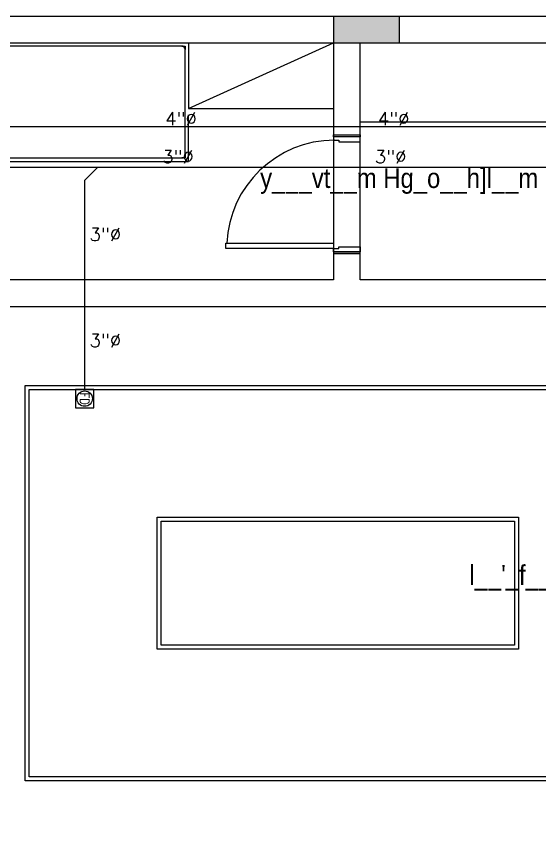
# Model space of a CAD drawing. Header units: metres. Extents: x -658 to -58, y -713 to -118.
# Drawn here: x -336.25 to -332.29, y -133.35 to -127.15 of the extents above; entities that cross this region are included whole.
import ezdxf
from ezdxf.enums import TextEntityAlignment as Align

# ---------------------------------------------------------------- set-up
doc = ezdxf.new("R2010")
doc.units = ezdxf.units.M
doc.header["$LTSCALE"] = 100
for name, color, linetype in [('DRAIN-LW', 2, 'Continuous'), ('drainage', 6, 'Continuous'), ('P-SANR-FDRN', 3, 'Continuous'), ('plan', 8, 'Continuous')]:
    doc.layers.add(name, color=color, linetype=linetype)
doc.layers.add('DRAINAGE  TEXT', color=3, linetype='Continuous', lineweight=25)
doc.styles.add('mech', font='romans.shx')
doc.styles.add('style12', font='xarab.shx')
doc.styles.add('TIMES', font='simplex.shx', dxfattribs={"width": 0.8, "height": 0.4})

# ---------------------------------------------------------------- blocks, each defined once
blk = doc.blocks.new('Modern-Beds_1592 - 1100 x 1900-518810-الدور الارضي')
for p, q in [((-0.0608, 0.9156), (-0.0608, -0.9844)), ((-0.0354, 0.8648), (-0.0354, 0.8902)), ((-0.0354, 0.8902), (-0.01, 0.8902)), ((0.7884, 0.8902), (-0.01, 0.8902)), ((0.7884, 0.8902), (0.8138, 0.8902)), ((0.8138, 0.8902), (0.8138, 0.8648)), ((-0.0354, 0.8648), (-0.0354, -0.9336)), ((0.6392, 0.814), (0.1392, 0.814)), ((0.1392, 0.7886), (0.1392, 0.814)), ((0.6392, 0.814), (0.6392, 0.7886)), ((0.8138, -0.9336), (0.8138, 0.8648)), ((0.1392, 0.4203), (0.1392, 0.7886)), ((0.6392, 0.7886), (0.6392, 0.4203)), ((0.1392, 0.3949), (0.1392, 0.4203)), ((0.1392, 0.3949), (0.6392, 0.3949)), ((0.6392, 0.4203), (0.6392, 0.3949)), ((-0.0608, -0.9844), (0.292, -0.9844)), ((-0.0354, -0.959), (-0.0354, -0.9336)), ((-0.01, -0.959), (-0.0354, -0.959)), ((-0.01, -0.959), (0.7884, -0.959)), ((0.8138, -0.959), (0.7884, -0.959)), ((0.8138, -0.9336), (0.8138, -0.959))]:
    blk.add_line(p, q)
for centre, start, end in [((-0.01, 0.8648), 90, 180), ((0.7884, 0.8648), 360, 90), ((-0.01, -0.9336), 180, 270), ((0.7884, -0.9336), 270, 360)]:
    blk.add_arc(centre, 0.0254, start, end)
blk = doc.blocks.new('*U102')
for points in [[(79, 916), (79, 100), (39, 100), (39, 916)], [(0, -100), (14, -100), (14, 100), (0, 100)], [(900, -100), (886, -100), (886, 100), (900, 100)]]:
    blk.add_lwpolyline(points, close=True)
at = {"ltscale": 0.25}
for points in [[(900, 100), (0, 100)], [(0, -100), (900, -100)]]:
    blk.add_lwpolyline(points, dxfattribs=at)
at = {"flags": 128}
for points in [[(14, -100), (14, 100), (14, 100), (39, 100), (39, 60), (52, 60), (52, -100)], [(886, -100), (886, 100), (886, 100), (861, 100), (861, 60), (848, 60), (848, -100), (886, -100)]]:
    blk.add_lwpolyline(points, close=True, dxfattribs=at)
at = {"ltscale": 0.25}
blk.add_arc((38.2, 88.8), 822.9, 0.40319, 87.18918, dxfattribs=at)
blk = doc.blocks.new('GREGRERGREGRE')
h = blk.add_hatch(color=256)
h.dxf.hatch_style = 1
h.paths.add_polyline_path([(-224.3055, -127.3512), (-224.3055, -127.1512), (-224.8055, -127.1512), (-224.8055, -127.3512)])
blk.add_lwpolyline([(-224.3055, -127.3512), (-224.3055, -127.1512), (-224.8055, -127.1512), (-224.8055, -127.3512)], close=True)
blk = doc.blocks.new('A$Cc2be8e3e')
at = {"layer": 'plan'}
for p, q in [((-1.8028, 21.3095), (-41.8028, 21.3095)), ((-39.6035, 21.1095), (-36.6035, 21.1095)), ((-37.7035, 21.1095), (-37.7035, 20.6095)), ((-37.7035, 20.6095), (-36.6035, 21.1095)), ((-36.6035, 21.1095), (-36.6035, 20.4095)), ((-36.4035, 21.1095), (-34.2035, 21.1095)), ((-36.4035, 20.4095), (-36.4035, 21.1095)), ((-37.7035, 20.6095), (-36.6035, 20.6095)), ((-36.4035, 20.5095), (-34.2035, 20.5095)), ((-36.6035, 20.4095), (-36.4035, 20.4095)), ((-36.6035, 19.5095), (-36.6035, 19.3095)), ((-36.4035, 19.5095), (-36.6035, 19.5095)), ((-36.4035, 19.3095), (-36.4035, 19.5095)), ((-36.6035, 19.3095), (-40.0035, 19.3095)), ((-34.2035, 19.3095), (-36.4035, 19.3095)), ((-39.6035, 19.1095), (-34.0035, 19.1095))]:
    blk.add_line(p, q, dxfattribs=at)
at = {"layer": 'plan', "ltscale": 0.0005}
blk.add_lwpolyline([(-34.6035, 14.9095), (-34.6035, 15.5095), (-38.9409, 15.5095), (-38.9409, 18.5095), (-34.6035, 18.5095), (-34.6035, 19.1095)], dxfattribs=at)
at = {"layer": 'plan'}
blk.add_lwpolyline([(-34.5735, 14.9095), (-34.5735, 15.5395), (-38.9109, 15.5395), (-38.9109, 18.4795), (-34.5735, 18.4795), (-34.5735, 19.1095)], dxfattribs=at)
blk.add_lwpolyline([(-35.2035, 16.5095), (-37.9409, 16.5095), (-37.9409, 17.5095), (-35.2035, 17.5095)], close=True, dxfattribs=at)
at = {"layer": 'plan', "ltscale": 0.0005}
blk.add_lwpolyline([(-35.2335, 16.5395), (-37.9109, 16.5395), (-37.9109, 17.4795), (-35.2335, 17.4795)], close=True, dxfattribs=at)
at = {"layer": 'plan'}
blk.add_blockref('GREGRERGREGRE', (188.202, 148.4607), dxfattribs=at)
at = {"layer": 'plan', "rotation": 90}
blk.add_blockref('Modern-Beds_1592 - 1100 x 1900-518810-الدور الارضي', (-38.688, 20.2703), dxfattribs=at)
at = {"layer": 'plan', "xscale": 0.001, "yscale": 0.001, "zscale": 0.001, "rotation": 90}
blk.add_blockref('*U102', (-36.5035, 19.5095), dxfattribs=at)
at = {"layer": 'plan', "style": 'style12', "width": 0.9}
for s, p in [('y___vt__m Hg_o__h]l__m', (-37.1602, 20.0075)), ("l__'_f__O l__y__g__R", (-35.5742, 16.9964))]:
    blk.add_text(s, height=0.15, dxfattribs=at).set_placement(p)
blk = doc.blocks.new('FD-1')
at = {"layer": 'P-SANR-FDRN', "color": 3}
blk.add_lwpolyline([(-75, -75), (75, -75), (75, 75), (-75, 75)], close=True, dxfattribs=at)
blk.add_circle((0, 0), 62.5, dxfattribs=at)
at = {"layer": 'DRAINAGE  TEXT', "color": 1, "insert": (49.5, -0.6), "char_height": 74.65, "width": 0.635, "attachment_point": 6, "style": 'TIMES'}
blk.add_mtext('{\\Fsimplex|c0;FD}', dxfattribs=at)

msp = doc.modelspace()

# ---------------------------------------------------------------- linework, layer by layer
at = {"layer": 'DRAIN-LW'}
for p, q in [((-338.4515, -128.2952), (-325.7791, -128.2952)), ((-335.7362, -128.3935), (-335.6378, -128.2952)), ((-335.7362, -129.9812), (-335.7362, -128.3935))]:
    msp.add_line(p, q, dxfattribs=at)
at = {"layer": 'drainage'}
msp.add_line((-338.6034, -127.9875), (-325.7791, -127.9875), dxfattribs=at)

# ---------------------------------------------------------------- block references
at = {"layer": 'P-SANR-FDRN', "color": 3, "xscale": 0.0009323437603825, "yscale": 0.0009323437603825, "zscale": 0.0009323437603825, "rotation": 270}
msp.add_blockref('FD-1', (-335.7362, -130.0512), dxfattribs=at)
at = {"layer": 'plan'}
msp.add_blockref('A$Cc2be8e3e', (-297.2456, -148.4607), dxfattribs=at)

# ---------------------------------------------------------------- texts
at = {"layer": 'DRAINAGE  TEXT', "linetype": 'Continuous', "style": 'mech'}
for s, p in [('4"%%C', (-335.0058, -127.9279)), ('4"%%C', (-333.3941, -127.9279)), ('3"%%C', (-335.0288, -128.2156)), ('3"%%C', (-333.4171, -128.2156)), ('3"%%C', (-335.5792, -128.8053)), ('3"%%C', (-335.5792, -129.6101))]:
    msp.add_text(s, height=0.1, dxfattribs=at).set_placement(p, align=Align.MIDDLE_CENTER)

doc.saveas('drawing.dxf')
